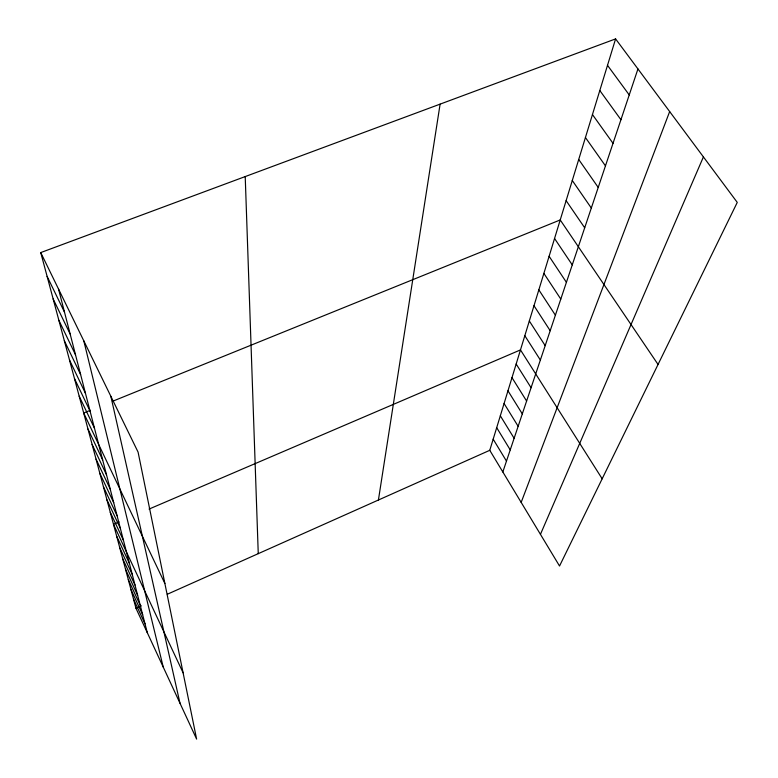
<?xml version="1.0" encoding="UTF-8"?>
<svg xmlns="http://www.w3.org/2000/svg" width="778" height="778" viewBox="0 0 778 778"><rect width="100%" height="100%" fill="white"/><g stroke="black" fill="none" stroke-linecap="round" stroke-linejoin="round"><path stroke-width="1.17" d="M378.419 500.021L440.105 104.135M489.77 450.306L615.592 38.9L737.262 202.406L559.538 566.014L489.77 450.306L167.328 594.246M502.831 471.974L637.95 68.95M521.172 502.384L669.663 111.565M540.447 534.35L703.409 156.923M615.592 38.9L40.738 252.578L138.085 452.115L196.62 739.1L135.965 608.25L141.382 605.829M119.063 521.931L113.491 524.314L183.093 672.785M149.055 509.075L520.482 349.906L602.172 478.801M90.336 410.288L83.684 412.982L164.878 583.5M112.489 401.312L560.218 219.95L658.052 364.464M607.511 65.333L629.237 94.945M599.809 90.52L620.932 119.705M592.457 114.561L613.015 143.327M585.435 137.531L605.459 165.87M578.715 159.49L598.224 187.43M572.287 180.506L591.319 208.047M566.131 200.646L584.696 227.798M554.558 238.486L572.258 264.89M549.112 256.283L566.413 282.326M543.88 273.399L560.792 299.083M538.843 289.863L555.395 315.197M533.99 305.715L550.192 330.708M529.322 320.983L545.184 345.646M524.819 335.707L540.36 360.039M516.164 364.026L531.073 387.726M511.992 377.651L526.609 401.04M507.966 390.799L522.301 413.886M504.086 403.51L518.148 426.295M500.322 415.792L514.122 438.286M496.695 427.676L510.232 449.888M493.174 439.181L506.478 461.111M47.118 276.394L64.496 312.143M53.157 298.966L70.146 334.034M58.895 320.38L75.515 354.807M64.341 340.745L80.611 374.539M69.534 360.117L85.454 393.298M74.474 378.565L90.073 411.163M79.181 396.177L94.469 428.192M87.982 429.048L102.677 459.973M92.105 444.423L106.518 474.823M96.044 459.146L110.184 489.041M99.817 473.257L113.705 502.666M103.445 486.795L117.079 515.726M106.926 499.797L120.318 528.272M110.272 512.294L123.43 540.321M116.681 536.227L129.391 563.379M119.744 547.683L132.241 574.417M122.7 558.721L134.983 585.037M125.55 569.35L137.628 595.267M128.292 579.6L140.176 605.128M130.937 589.481L142.627 614.649M133.495 599.031L145 623.83M40.738 252.578L135.965 608.25M58.525 289.027L147.295 632.689M83.82 340.89L163.224 667.047M110.855 396.303L179.99 703.224M245.216 176.577L258.257 553.664"/></g></svg>
